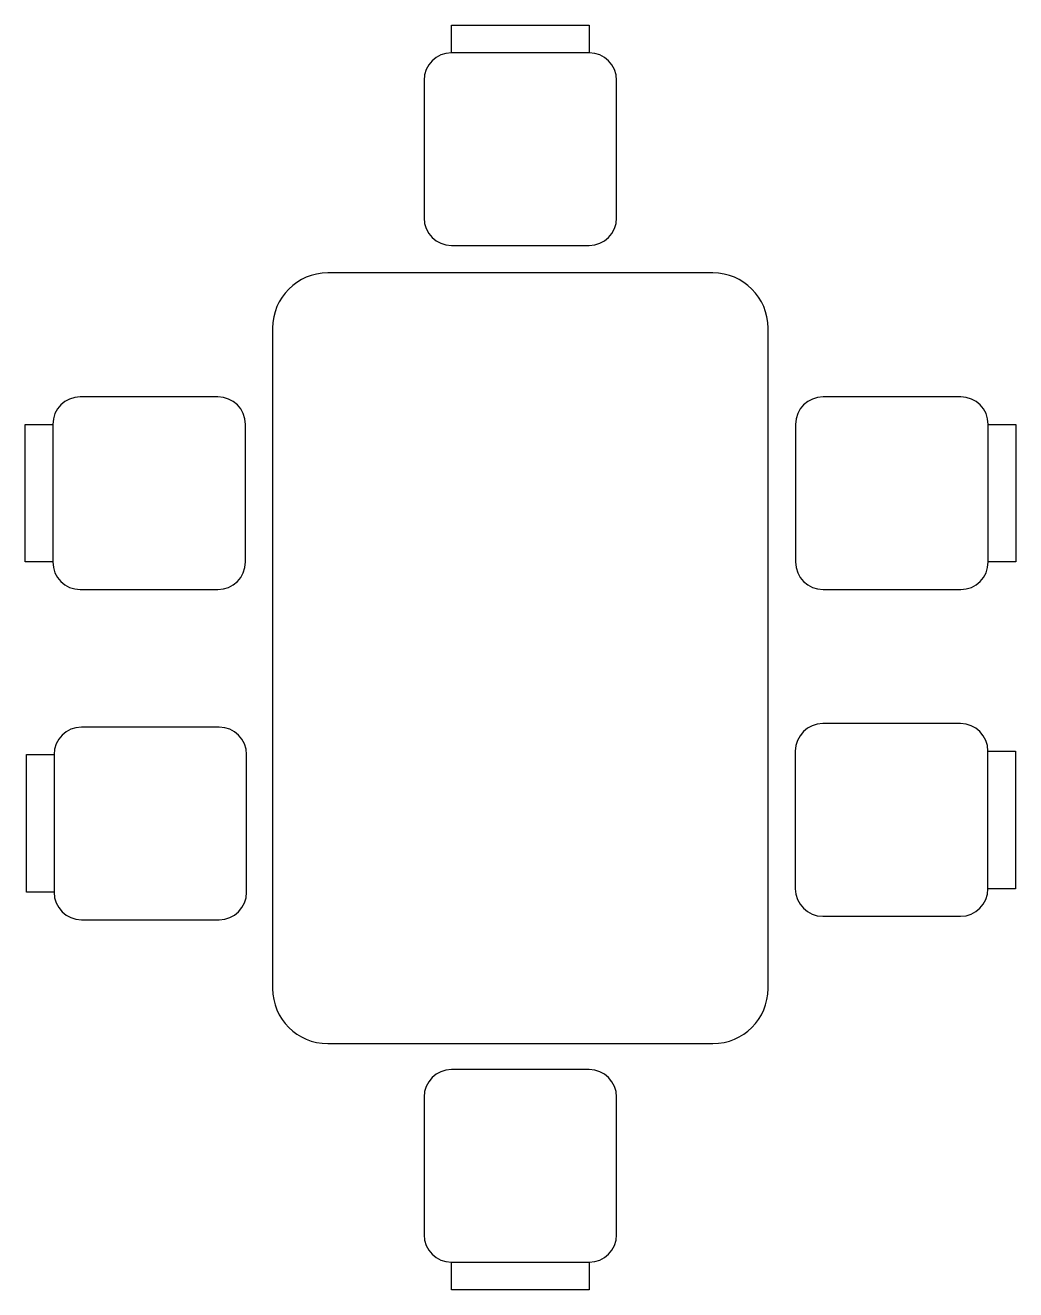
# Model space of a CAD drawing. Header units: metres. Extents: x 0.67 to 2.47, y 0.48 to 2.78.
import ezdxf

# ---------------------------------------------------------------- set-up
doc = ezdxf.new("R2010")
doc.units = ezdxf.units.M

msp = doc.modelspace()

# ---------------------------------------------------------------- linework, layer by layer
for p, q in [((1.441, 2.7308), (1.441, 2.7808)), ((1.441, 2.7808), (1.691, 2.7808)), ((1.691, 2.7808), (1.691, 2.7308)), ((1.691, 2.7308), (1.441, 2.7308)), ((1.391, 2.6808), (1.391, 2.4308)), ((1.741, 2.4308), (1.741, 2.6808)), ((1.441, 2.3808), (1.691, 2.3808)), ((1.916, 2.3308), (1.216, 2.3308)), ((1.116, 2.2308), (1.116, 1.0308)), ((2.016, 1.0308), (2.016, 2.2308)), ((1.0166, 2.1058), (0.7666, 2.1058)), ((2.366, 2.1058), (2.116, 2.1058)), ((0.6666, 1.8058), (0.6666, 2.0558)), ((0.6666, 2.0558), (0.7166, 2.0558)), ((0.7166, 2.0558), (0.7166, 1.8058)), ((1.0666, 1.8058), (1.0666, 2.0558)), ((2.066, 2.0558), (2.066, 1.8058)), ((2.416, 1.8058), (2.416, 2.0558)), ((2.416, 2.0558), (2.466, 2.0558)), ((2.466, 2.0558), (2.466, 1.8058)), ((0.7166, 1.8058), (0.6666, 1.8058)), ((2.466, 1.8058), (2.416, 1.8058)), ((0.7666, 1.7558), (1.0166, 1.7558)), ((2.116, 1.7558), (2.366, 1.7558)), ((1.116, 1.6308), (1.116, 1.3308)), ((1.0188, 1.5058), (0.7688, 1.5058)), ((2.3656, 1.5122), (2.1156, 1.5122)), ((0.6688, 1.2058), (0.6688, 1.4558)), ((0.6688, 1.4558), (0.7188, 1.4558)), ((0.7188, 1.4558), (0.7188, 1.2058)), ((1.0688, 1.2058), (1.0688, 1.4558)), ((2.0656, 1.4622), (2.0656, 1.2122)), ((2.4156, 1.2122), (2.4156, 1.4622)), ((2.4156, 1.4622), (2.4656, 1.4622)), ((2.4656, 1.4622), (2.4656, 1.2122)), ((0.7188, 1.2058), (0.6688, 1.2058)), ((2.4656, 1.2122), (2.4156, 1.2122)), ((0.7688, 1.1558), (1.0188, 1.1558)), ((2.1156, 1.1622), (2.3656, 1.1622)), ((1.216, 0.9308), (1.916, 0.9308)), ((1.691, 0.8837), (1.441, 0.8837)), ((1.391, 0.8337), (1.391, 0.5837)), ((1.741, 0.5837), (1.741, 0.8337)), ((1.441, 0.5337), (1.691, 0.5337)), ((1.441, 0.4837), (1.441, 0.5337)), ((1.691, 0.5337), (1.691, 0.4837)), ((1.691, 0.4837), (1.441, 0.4837))]:
    msp.add_line(p, q)
for centre, radius, start, end in [((1.441, 2.6808), 0.05, 90, 180), ((1.691, 2.6808), 0.05, 0, 90), ((1.441, 2.4308), 0.05, 180, 270), ((1.691, 2.4308), 0.05, 270, 0), ((1.216, 2.2308), 0.1, 90, 180), ((1.916, 2.2308), 0.1, 0, 90), ((0.7666, 2.0558), 0.05, 90, 180), ((1.0166, 2.0558), 0.05, 0, 90), ((2.116, 2.0558), 0.05, 90, 180), ((2.366, 2.0558), 0.05, 0, 90), ((0.7666, 1.8058), 0.05, 180, 270), ((1.0166, 1.8058), 0.05, 270, 0), ((2.116, 1.8058), 0.05, 180, 270), ((2.366, 1.8058), 0.05, 270, 0), ((0.7688, 1.4558), 0.05, 90, 180), ((1.0188, 1.4558), 0.05, 0, 90), ((2.1156, 1.4622), 0.05, 90, 180), ((2.3656, 1.4622), 0.05, 0, 90), ((0.7688, 1.2058), 0.05, 180, 270), ((1.0188, 1.2058), 0.05, 270, 0), ((2.1156, 1.2122), 0.05, 180, 270), ((2.3656, 1.2122), 0.05, 270, 0), ((1.216, 1.0308), 0.1, 180, 270), ((1.916, 1.0308), 0.1, 270, 0), ((1.441, 0.8337), 0.05, 90, 180), ((1.691, 0.8337), 0.05, 0, 90), ((1.441, 0.5837), 0.05, 180, 270), ((1.691, 0.5837), 0.05, 270, 0)]:
    msp.add_arc(centre, radius, start, end)

doc.saveas('drawing.dxf')
